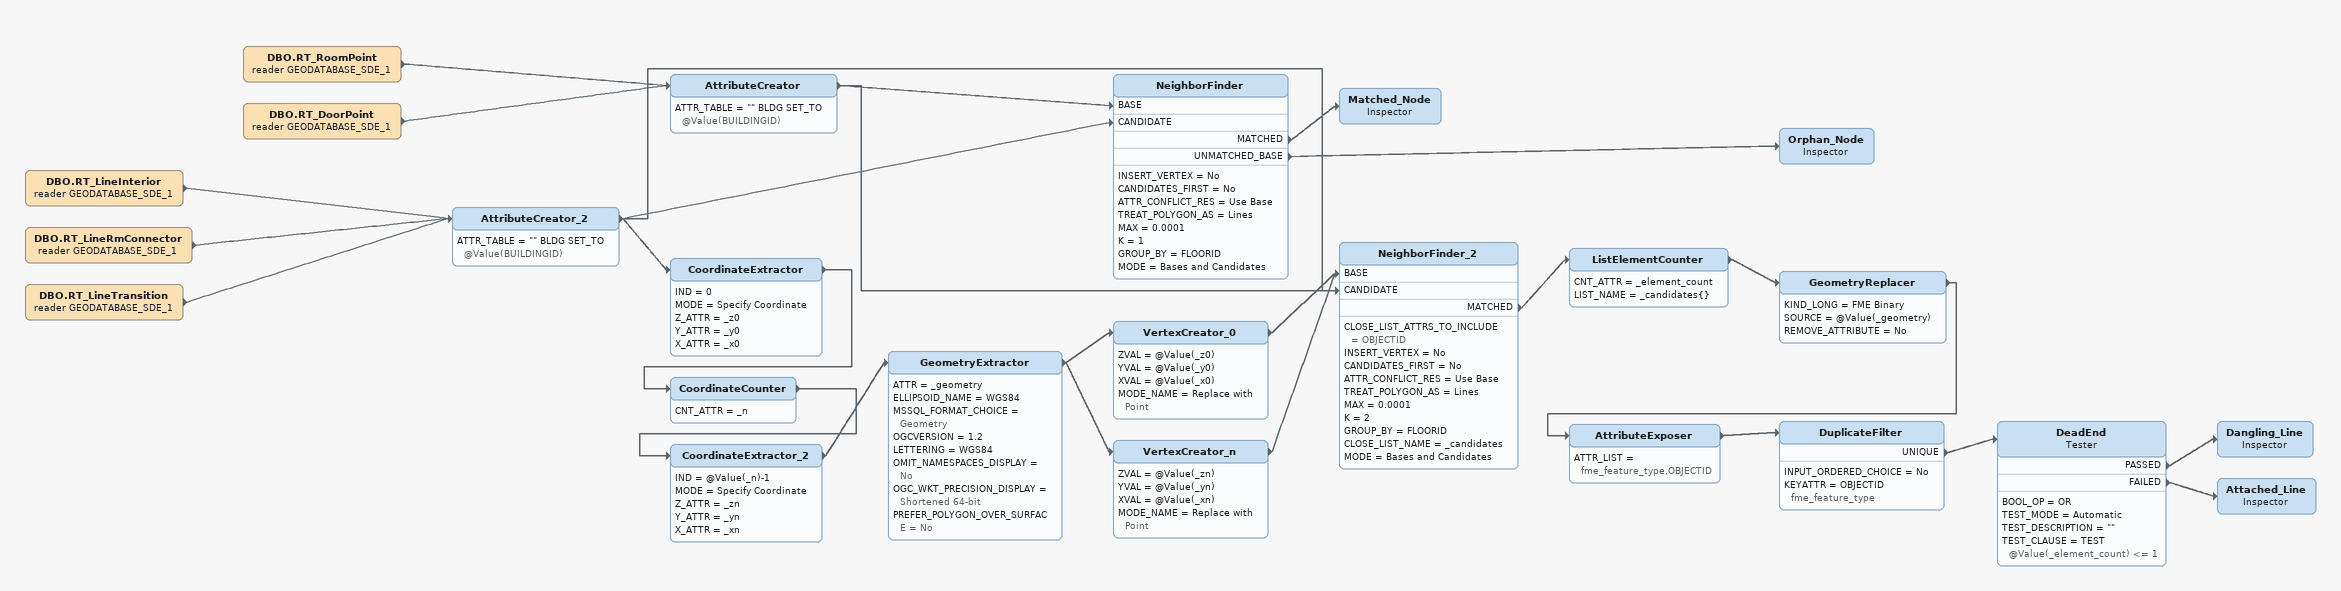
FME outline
DBO.RT_LineInterior (reader GEODATABASE_SDE_1)
    -> AttributeCreator_2
DBO.RT_LineRmConnector (reader GEODATABASE_SDE_1)
    -> AttributeCreator_2
DBO.RT_LineTransition (reader GEODATABASE_SDE_1)
    -> AttributeCreator_2
AttributeCreator_2
    ATTR_TABLE = "" BLDG SET_TO @Value(BUILDINGID)
    -> CoordinateExtractor
    -> NeighborFinder [CANDIDATE]
    -> NeighborFinder_2 [CANDIDATE]
CoordinateExtractor
    IND = 0
    MODE = Specify Coordinate
    Z_ATTR = _z0
    Y_ATTR = _y0
    X_ATTR = _x0
    -> CoordinateCounter
CoordinateCounter
    CNT_ATTR = _n
    -> CoordinateExtractor_2
CoordinateExtractor_2
    IND = @Value(_n)-1
    MODE = Specify Coordinate
    Z_ATTR = _zn
    Y_ATTR = _yn
    X_ATTR = _xn
    -> GeometryExtractor
GeometryExtractor
    ATTR = _geometry
    ELLIPSOID_NAME = WGS84
    MSSQL_FORMAT_CHOICE = Geometry
    OGCVERSION = 1.2
    LETTERING = WGS84
    OMIT_NAMESPACES_DISPLAY = No
    OGC_WKT_PRECISION_DISPLAY = Shortened 64-bit
    PREFER_POLYGON_OVER_SURFACE = No
    -> VertexCreator_n
    -> VertexCreator_0
VertexCreator_0
    ZVAL = @Value(_z0)
    YVAL = @Value(_y0)
    XVAL = @Value(_x0)
    MODE_NAME = Replace with Point
    -> NeighborFinder_2 [BASE]
VertexCreator_n
    ZVAL = @Value(_zn)
    YVAL = @Value(_yn)
    XVAL = @Value(_xn)
    MODE_NAME = Replace with Point
    -> NeighborFinder_2 [BASE]
DBO.RT_RoomPoint (reader GEODATABASE_SDE_1)
    -> AttributeCreator
DBO.RT_DoorPoint (reader GEODATABASE_SDE_1)
    -> AttributeCreator
AttributeCreator
    ATTR_TABLE = "" BLDG SET_TO @Value(BUILDINGID)
    -> NeighborFinder [BASE]
    -> NeighborFinder_2 [CANDIDATE]
NeighborFinder
    INSERT_VERTEX = No
    CANDIDATES_FIRST = No
    ATTR_CONFLICT_RES = Use Base
    TREAT_POLYGON_AS = Lines
    MAX = 0.0001
    K = 1
    GROUP_BY = FLOORID
    MODE = Bases and Candidates
    MATCHED -> Matched_Node
    UNMATCHED_BASE -> Orphan_Node
Matched_Node: Inspector
Orphan_Node: Inspector
NeighborFinder_2
    CLOSE_LIST_ATTRS_TO_INCLUDE = OBJECTID
    INSERT_VERTEX = No
    CANDIDATES_FIRST = No
    ATTR_CONFLICT_RES = Use Base
    TREAT_POLYGON_AS = Lines
    MAX = 0.0001
    K = 2
    GROUP_BY = FLOORID
    CLOSE_LIST_NAME = _candidates
    MODE = Bases and Candidates
    MATCHED -> ListElementCounter
ListElementCounter
    CNT_ATTR = _element_count
    LIST_NAME = _candidates{}
    -> GeometryReplacer
GeometryReplacer
    KIND_LONG = FME Binary
    SOURCE = @Value(_geometry)
    REMOVE_ATTRIBUTE = No
    -> AttributeExposer
AttributeExposer
    ATTR_LIST = fme_feature_type,OBJECTID
    -> DuplicateFilter
DuplicateFilter
    INPUT_ORDERED_CHOICE = No
    KEYATTR = OBJECTID fme_feature_type
    UNIQUE -> DeadEnd
DeadEnd: Tester
    BOOL_OP = OR
    TEST_MODE = Automatic
    TEST_DESCRIPTION = ""
    TEST_CLAUSE = TEST @Value(_element_count) <= 1
    PASSED -> Dangling_Line
    FAILED -> Attached_Line
Dangling_Line: Inspector
Attached_Line: Inspector
